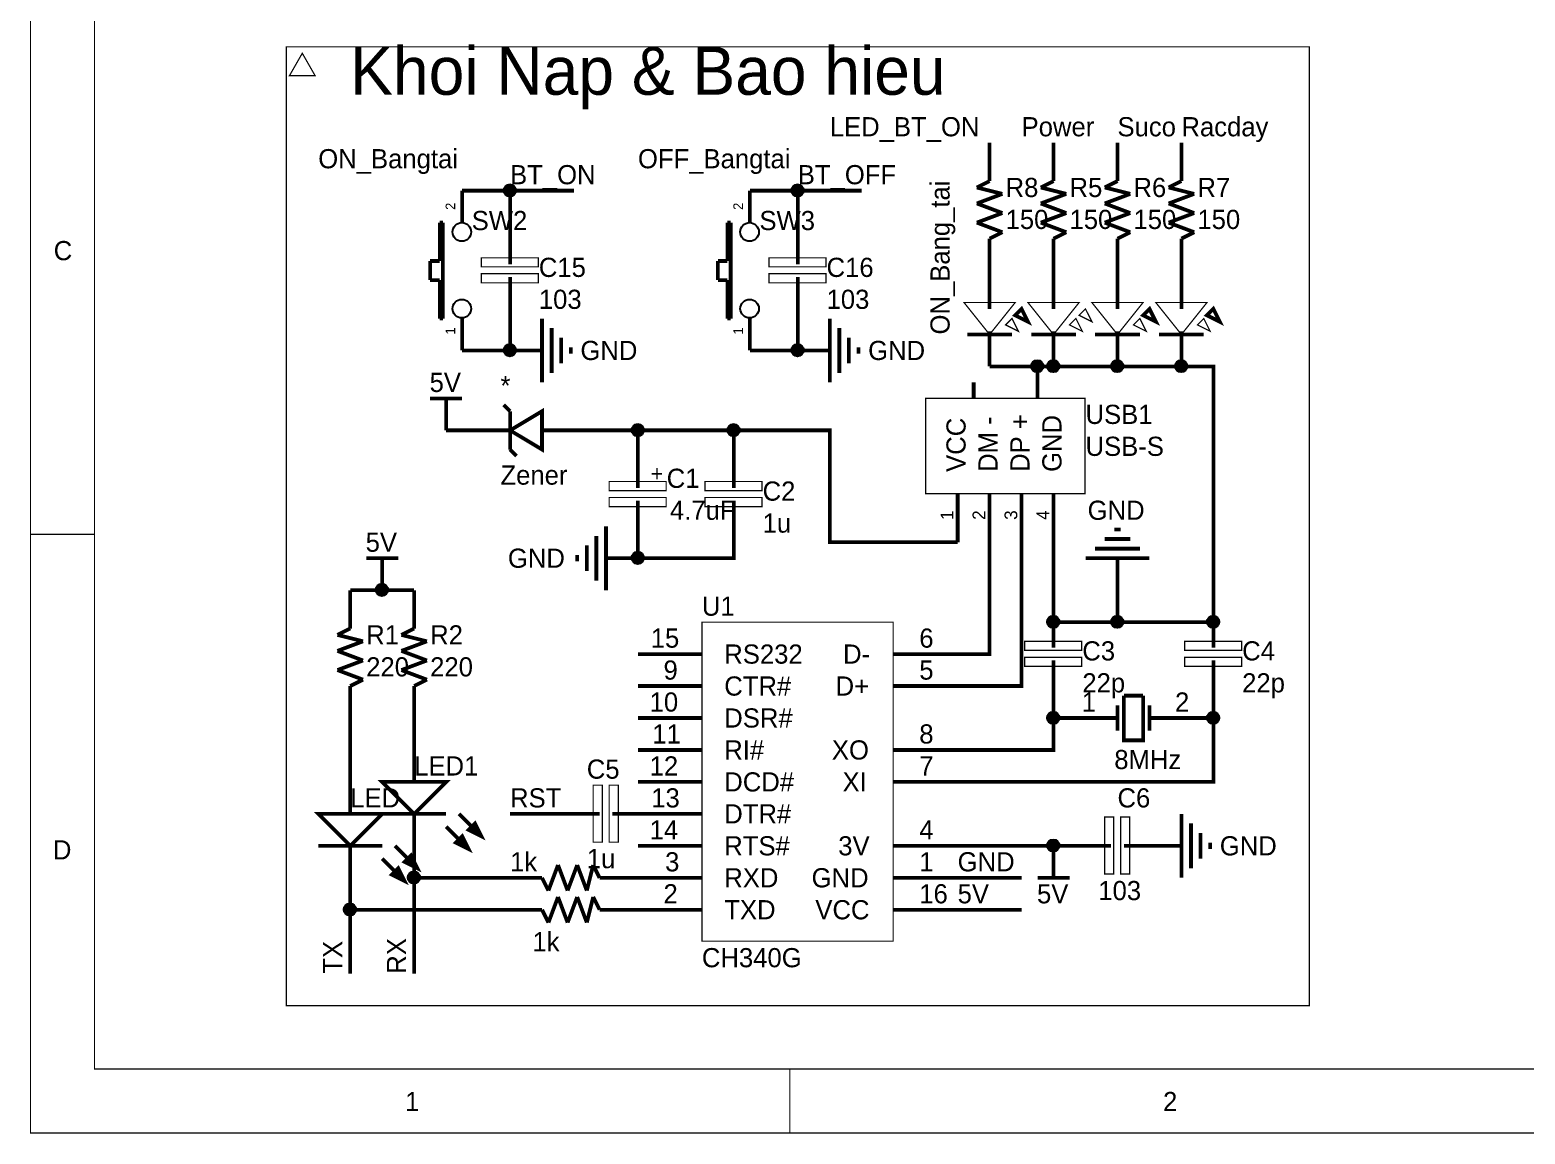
# Model space of a CAD drawing. Header units: millimetres. Extents: x 0 to 9.5, y 0 to 7.5.
# Drawn here: x -0.002 to 4.675, y -0.002 to 3.453 of the extents above; entities that cross this region are included whole.
import ezdxf

# ---------------------------------------------------------------- set-up
doc = ezdxf.new("R2010")
doc.units = ezdxf.units.MM
doc.header["$MEASUREMENT"] = 0
doc.layers.add('Sheet', color=255, linetype='Continuous')

msp = doc.modelspace()

# ---------------------------------------------------------------- linework, layer by layer
at = {"layer": 'Sheet'}
for points, const_width in [([(0, 7.5), (9.4983, 7.5), (9.4983, 0.0017), (0, 0.0017), (0, 7.5)], 0.0039), ([(0.2, 7.3), (9.2983, 7.3), (9.2983, 0.2017), (0.2, 0.2017), (0.2, 7.3)], 0.0039), ([(3, 3), (3, 3.1)], 0.0118), ([(3.2, 3), (3.2, 3.1)], 0.0118), ([(3.4, 3), (3.4, 3.1)], 0.0118), ([(3.6, 3), (3.6, 3.1)], 0.0118), ([(3, 3), (3, 2.98)], 0.0118), ([(3.2, 3), (3.2, 2.98)], 0.0118), ([(3.4, 3), (3.4, 2.98)], 0.0118), ([(3.6, 3), (3.6, 2.98)], 0.0118), ([(1.35, 2.85), (1.35, 2.95)], 0.0118), ([(1.5, 2.8), (1.5, 2.95), (1.35, 2.95)], 0.0118), ([(1.5, 2.95), (1.7, 2.95)], 0.0118), ([(2.25, 2.85), (2.25, 2.95)], 0.0118), ([(2.4, 2.8), (2.4, 2.95), (2.25, 2.95)], 0.0118), ([(2.4, 2.95), (2.6, 2.95)], 0.0118), ([(2.96, 2.96), (3, 2.98)], 0.0118), ([(2.96, 2.96), (3.04, 2.94)], 0.0118), ([(3.16, 2.96), (3.2, 2.98)], 0.0118), ([(3.16, 2.96), (3.24, 2.94)], 0.0118), ([(3.36, 2.96), (3.4, 2.98)], 0.0118), ([(3.36, 2.96), (3.44, 2.94)], 0.0118), ([(3.56, 2.96), (3.6, 2.98)], 0.0118), ([(3.56, 2.96), (3.64, 2.94)], 0.0118), ([(2.96, 2.91), (3.04, 2.94)], 0.0118), ([(3.04, 2.88), (2.96, 2.91)], 0.0118), ([(3.16, 2.91), (3.24, 2.94)], 0.0118), ([(3.24, 2.88), (3.16, 2.91)], 0.0118), ([(3.36, 2.91), (3.44, 2.94)], 0.0118), ([(3.44, 2.88), (3.36, 2.91)], 0.0118), ([(3.56, 2.91), (3.64, 2.94)], 0.0118), ([(3.64, 2.88), (3.56, 2.91)], 0.0118), ([(1.29, 2.85), (1.28, 2.85)], 0.0118), ([(1.28, 2.85), (1.28, 2.73)], 0.0118), ([(1.29, 2.55), (1.29, 2.85)], 0.0118), ([(2.19, 2.85), (2.18, 2.85)], 0.0118), ([(2.18, 2.85), (2.18, 2.73)], 0.0118), ([(2.19, 2.55), (2.19, 2.85)], 0.0118), ([(3.04, 2.88), (2.96, 2.85)], 0.0118), ([(3.04, 2.82), (2.96, 2.85)], 0.0118), ([(3.24, 2.88), (3.16, 2.85)], 0.0118), ([(3.24, 2.82), (3.16, 2.85)], 0.0118), ([(3.44, 2.88), (3.36, 2.85)], 0.0118), ([(3.44, 2.82), (3.36, 2.85)], 0.0118), ([(3.64, 2.88), (3.56, 2.85)], 0.0118), ([(3.64, 2.82), (3.56, 2.85)], 0.0118), ([(3.04, 2.82), (3, 2.8)], 0.0118), ([(3.24, 2.82), (3.2, 2.8)], 0.0118), ([(3.44, 2.82), (3.4, 2.8)], 0.0118), ([(3.64, 2.82), (3.6, 2.8)], 0.0118), ([(1.5, 2.75), (1.5, 2.8)], 0.0118), ([(2.4, 2.75), (2.4, 2.8)], 0.0118), ([(3, 2.8), (3, 2.7)], 0.0118), ([(3, 2.78), (3, 2.8)], 0.0118), ([(3.2, 2.8), (3.2, 2.7)], 0.0118), ([(3.2, 2.78), (3.2, 2.8)], 0.0118), ([(3.4, 2.8), (3.4, 2.7)], 0.0118), ([(3.4, 2.78), (3.4, 2.8)], 0.0118), ([(3.6, 2.8), (3.6, 2.7)], 0.0118), ([(3.6, 2.78), (3.6, 2.8)], 0.0118), ([(1.28, 2.73), (1.25, 2.73)], 0.0118), ([(1.25, 2.73), (1.25, 2.67)], 0.0118), ([(1.41, 2.74), (1.5883, 2.74), (1.5883, 2.7117), (1.41, 2.7117), (1.41, 2.74)], 0.0039), ([(1.5, 2.72), (1.5, 2.75)], 0.0118), ([(2.18, 2.73), (2.15, 2.73)], 0.0118), ([(2.15, 2.73), (2.15, 2.67)], 0.0118), ([(2.31, 2.74), (2.4883, 2.74), (2.4883, 2.7117), (2.31, 2.7117), (2.31, 2.74)], 0.0039), ([(2.4, 2.72), (2.4, 2.75)], 0.0118), ([(1.25, 2.67), (1.28, 2.67)], 0.0118), ([(1.28, 2.67), (1.28, 2.55)], 0.0118), ([(1.41, 2.69), (1.5883, 2.69), (1.5883, 2.6617), (1.41, 2.6617), (1.41, 2.69)], 0.0039), ([(1.5, 2.65), (1.5, 2.68)], 0.0118), ([(2.15, 2.67), (2.18, 2.67)], 0.0118), ([(2.18, 2.67), (2.18, 2.55)], 0.0118), ([(2.31, 2.69), (2.4883, 2.69), (2.4883, 2.6617), (2.31, 2.6617), (2.31, 2.69)], 0.0039), ([(2.4, 2.65), (2.4, 2.68)], 0.0118), ([(3, 2.6), (3, 2.7)], 0.0118), ([(3.2, 2.6), (3.2, 2.7)], 0.0118), ([(3.4, 2.6), (3.4, 2.7)], 0.0118), ([(3.6, 2.6), (3.6, 2.7)], 0.0118), ([(1.5, 2.65), (1.5, 2.6)], 0.0118), ([(2.4, 2.65), (2.4, 2.6)], 0.0118), ([(1.5, 2.6), (1.5, 2.45), (1.35, 2.45)], 0.0118), ([(2.4, 2.6), (2.4, 2.45), (2.25, 2.45)], 0.0118), ([(3, 2.58), (3, 2.61)], 0.0118), ([(3.2, 2.58), (3.2, 2.61)], 0.0118), ([(3.4, 2.58), (3.4, 2.61)], 0.0118), ([(3.6, 2.58), (3.6, 2.61)], 0.0118), ([(1.28, 2.55), (1.29, 2.55)], 0.0118), ([(1.35, 2.55), (1.35, 2.45)], 0.0118), ([(1.6, 2.55), (1.6, 2.35)], 0.0118), ([(1.63, 2.52), (1.63, 2.38)], 0.0118), ([(2.18, 2.55), (2.19, 2.55)], 0.0118), ([(2.25, 2.55), (2.25, 2.45)], 0.0118), ([(2.5, 2.55), (2.5, 2.35)], 0.0118), ([(2.53, 2.52), (2.53, 2.38)], 0.0118), ([(1.66, 2.49), (1.66, 2.41)], 0.0118), ([(2.56, 2.49), (2.56, 2.41)], 0.0118), ([(2.93, 2.5), (3.07, 2.5)], 0.0118), ([(3, 2.49), (3, 2.51)], 0.0118), ([(3, 2.5), (3, 2.4)], 0.0118), ([(3.13, 2.5), (3.27, 2.5)], 0.0118), ([(3.2, 2.49), (3.2, 2.51)], 0.0118), ([(3.2, 2.5), (3.2, 2.4)], 0.0118), ([(3.33, 2.5), (3.47, 2.5)], 0.0118), ([(3.4, 2.49), (3.4, 2.51)], 0.0118), ([(3.4, 2.5), (3.4, 2.4)], 0.0118), ([(3.53, 2.5), (3.67, 2.5)], 0.0118), ([(3.6, 2.49), (3.6, 2.51)], 0.0118), ([(3.6, 2.5), (3.6, 2.4)], 0.0118), ([(1.5, 2.45), (1.6, 2.45)], 0.0118), ([(1.69, 2.46), (1.69, 2.44)], 0.0118), ([(2.4, 2.45), (2.5, 2.45)], 0.0118), ([(2.59, 2.46), (2.59, 2.44)], 0.0118), ([(3, 2.4), (3.15, 2.4)], 0.0118), ([(3.15, 2.35), (3.15, 2.4), (3.2, 2.4), (3.4, 2.4), (3.6, 2.4), (3.7, 2.4), (3.7, 1.6), (3.4, 1.6), (3.2, 1.6), (3.2, 1.85)], 0.0118), ([(2.95, 2.3), (2.95, 2.35)], 0.0118), ([(3.15, 2.3), (3.15, 2.35)], 0.0118), ([(1.25, 2.3), (1.35, 2.3)], 0.0118), ([(1.3, 2.2), (1.3, 2.3)], 0.0118), ([(2.8, 2.3), (3.2983, 2.3), (3.2983, 2.0016), (2.8, 2.0016), (2.8, 2.3)], 0.0039), ([(1.5, 2.26), (1.48, 2.28)], 0.0118), ([(1.5, 2.14), (1.5, 2.26)], 0.0118), ([(1.3, 2.2), (1.4, 2.2)], 0.0118), ([(1.5, 2.2), (1.4, 2.2)], 0.0118), ([(1.6, 2.2), (1.7, 2.2)], 0.0118), ([(2.2, 2.2), (1.9, 2.2), (1.7, 2.2)], 0.0118), ([(1.9, 2.1), (1.9, 2.2)], 0.0118), ([(2.2, 2.2), (2.2, 2.1)], 0.0118), ([(2.2, 2.2), (2.5, 2.2), (2.5, 1.85), (2.9, 1.85)], 0.0118), ([(1.5, 2.14), (1.52, 2.12)], 0.0118), ([(1.9, 2.05), (1.9, 2.1)], 0.0118), ([(2.2, 2.05), (2.2, 2.1)], 0.0118), ([(1.81, 2.04), (1.9883, 2.04), (1.9883, 2.0117), (1.81, 2.0117), (1.81, 2.04)], 0.0039), ([(1.9, 2.05), (1.9, 2.02)], 0.0118), ([(2.11, 2.04), (2.2883, 2.04), (2.2883, 2.0117), (2.11, 2.0117), (2.11, 2.04)], 0.0039), ([(2.2, 2.02), (2.2, 2.05)], 0.0118), ([(1.81, 1.99), (1.9883, 1.99), (1.9883, 1.9616), (1.81, 1.9616), (1.81, 1.99)], 0.0039), ([(1.9, 1.98), (1.9, 1.95)], 0.0118), ([(2.11, 1.99), (2.2883, 1.99), (2.2883, 1.9616), (2.11, 1.9616), (2.11, 1.99)], 0.0039), ([(2.2, 1.95), (2.2, 1.98)], 0.0118), ([(2.9, 2), (2.9, 1.85)], 0.0118), ([(3, 2), (3, 1.85)], 0.0118), ([(3.1, 2), (3.1, 1.85)], 0.0118), ([(3.2, 2), (3.2, 1.85)], 0.0118), ([(1.9, 1.95), (1.9, 1.9)], 0.0118), ([(2.2, 1.95), (2.2, 1.9)], 0.0118), ([(0.2, 1.875), (0, 1.875)], 0.0039), ([(1.77, 1.87), (1.77, 1.73)], 0.0118), ([(1.8, 1.9), (1.8, 1.7)], 0.0118), ([(1.9, 1.9), (1.9, 1.8), (2.2, 1.8), (2.2, 1.9)], 0.0118), ([(3.39, 1.89), (3.41, 1.89)], 0.0118), ([(1.74, 1.84), (1.74, 1.76)], 0.0118), ([(2.9, 1.4), (3.1, 1.4), (3.1, 1.85)], 0.0118), ([(2.9, 1.5), (3, 1.5), (3, 1.85)], 0.0118), ([(3.33, 1.83), (3.47, 1.83)], 0.0118), ([(3.36, 1.86), (3.44, 1.86)], 0.0118), ([(1.05, 1.8), (1.15, 1.8)], 0.0118), ([(1.1, 1.7), (1.1, 1.8)], 0.0118), ([(1.71, 1.81), (1.71, 1.79)], 0.0118), ([(1.9, 1.8), (1.8, 1.8)], 0.0118), ([(3.3, 1.8), (3.5, 1.8)], 0.0118), ([(3.4, 1.7), (3.4, 1.8)], 0.0118), ([(1, 1.6), (1, 1.7)], 0.0118), ([(1.2, 1.7), (1.1, 1.7), (1, 1.7)], 0.0118), ([(1.2, 1.6), (1.2, 1.7)], 0.0118), ([(3.4, 1.7), (3.4, 1.6)], 0.0118), ([(1, 1.6), (1, 1.58)], 0.0118), ([(1.2, 1.6), (1.2, 1.58)], 0.0118), ([(2.1, 1.6), (2.6983, 1.6), (2.6983, 0.6017), (2.1, 0.6017), (2.1, 1.6)], 0.0039), ([(3.2, 1.55), (3.2, 1.6)], 0.0118), ([(3.7, 1.55), (3.7, 1.6)], 0.0118), ([(0.96, 1.56), (1, 1.58)], 0.0118), ([(0.96, 1.56), (1.04, 1.54)], 0.0118), ([(0.96, 1.51), (1.04, 1.54)], 0.0118), ([(1.16, 1.56), (1.2, 1.58)], 0.0118), ([(1.16, 1.56), (1.24, 1.54)], 0.0118), ([(1.16, 1.51), (1.24, 1.54)], 0.0118), ([(3.2, 1.52), (3.2, 1.55)], 0.0118), ([(3.7, 1.52), (3.7, 1.55)], 0.0118), ([(1.04, 1.48), (0.96, 1.51)], 0.0118), ([(1.24, 1.48), (1.16, 1.51)], 0.0118), ([(2.1, 1.5), (1.9, 1.5)], 0.0118), ([(2.7, 1.5), (2.9, 1.5)], 0.0118), ([(3.11, 1.54), (3.2883, 1.54), (3.2883, 1.5116), (3.11, 1.5116), (3.11, 1.54)], 0.0039), ([(3.61, 1.54), (3.7883, 1.54), (3.7883, 1.5116), (3.61, 1.5116), (3.61, 1.54)], 0.0039), ([(1.04, 1.48), (0.96, 1.45)], 0.0118), ([(1.04, 1.42), (0.96, 1.45)], 0.0118), ([(1.24, 1.48), (1.16, 1.45)], 0.0118), ([(1.24, 1.42), (1.16, 1.45)], 0.0118), ([(3.11, 1.49), (3.2883, 1.49), (3.2883, 1.4617), (3.11, 1.4617), (3.11, 1.49)], 0.0039), ([(3.2, 1.45), (3.2, 1.48)], 0.0118), ([(3.2, 1.45), (3.2, 1.4)], 0.0118), ([(3.61, 1.49), (3.7883, 1.49), (3.7883, 1.4617), (3.61, 1.4617), (3.61, 1.49)], 0.0039), ([(3.7, 1.45), (3.7, 1.48)], 0.0118), ([(3.7, 1.45), (3.7, 1.4)], 0.0118), ([(1.04, 1.42), (1, 1.4)], 0.0118), ([(1, 1.4), (1, 1.3)], 0.0118), ([(1, 1.38), (1, 1.4)], 0.0118), ([(1.24, 1.42), (1.2, 1.4)], 0.0118), ([(1.2, 1.4), (1.2, 1.3)], 0.0118), ([(1.2, 1.38), (1.2, 1.4)], 0.0118), ([(2.1, 1.4), (1.9, 1.4)], 0.0118), ([(2.7, 1.4), (2.9, 1.4)], 0.0118), ([(3.2, 1.4), (3.2, 1.3), (3.2, 1.2), (2.9, 1.2)], 0.0118), ([(2.9, 1.1), (3.7, 1.1), (3.7, 1.3), (3.7, 1.4)], 0.0118), ([(3.42, 1.37), (3.48, 1.37)], 0.0118), ([(3.48, 1.37), (3.48, 1.23), (3.42, 1.23), (3.42, 1.37)], 0.0118), ([(3.4, 1.34), (3.4, 1.26)], 0.0118), ([(3.5, 1.34), (3.5, 1.26)], 0.0118), ([(1, 1.3), (1, 1.2)], 0.0118), ([(1.2, 1.1), (1.2, 1.3)], 0.0118), ([(2.1, 1.3), (1.9, 1.3)], 0.0118), ([(3.4, 1.3), (3.2, 1.3)], 0.0118), ([(3.5, 1.3), (3.7, 1.3)], 0.0118), ([(1, 1), (1, 1.2)], 0.0118), ([(2.1, 1.2), (1.9, 1.2)], 0.0118), ([(2.7, 1.2), (2.9, 1.2)], 0.0118), ([(1.76, 1.09), (1.7883, 1.09), (1.7883, 0.9116), (1.76, 0.9116), (1.76, 1.09)], 0.0039), ([(1.81, 1.09), (1.8384, 1.09), (1.8384, 0.9116), (1.81, 0.9116), (1.81, 1.09)], 0.0039), ([(2.1, 1.1), (1.9, 1.1)], 0.0118), ([(2.7, 1.1), (2.9, 1.1)], 0.0118), ([(1.3, 1), (1.1, 1)], 0.0118), ([(1.2, 1), (1.2, 0.8)], 0.0118), ([(1.34, 1), (1.41, 0.93)], 0.0118), ([(1.7, 1), (1.5, 1)], 0.0118), ([(1.75, 1), (1.7, 1)], 0.0118), ([(1.78, 1), (1.75, 1)], 0.0118), ([(1.85, 1), (1.82, 1)], 0.0118), ([(1.85, 1), (1.9, 1)], 0.0118), ([(2.1, 1), (1.9, 1)], 0.0118), ([(3.36, 0.99), (3.3883, 0.99), (3.3883, 0.8117), (3.36, 0.8117), (3.36, 0.99)], 0.0039), ([(3.41, 0.99), (3.4384, 0.99), (3.4384, 0.8117), (3.41, 0.8117), (3.41, 0.99)], 0.0039), ([(3.6, 1), (3.6, 0.8)], 0.0118), ([(1.3, 0.96), (1.37, 0.89)], 0.0118), ([(3.63, 0.97), (3.63, 0.83)], 0.0118), ([(3.66, 0.94), (3.66, 0.86)], 0.0118), ([(1.1, 0.9), (0.9, 0.9)], 0.0118), ([(1, 0.9), (1, 0.7)], 0.0118), ([(1.14, 0.9), (1.21, 0.83)], 0.0118), ([(2.1, 0.9), (1.9, 0.9)], 0.0118), ([(2.7, 0.9), (2.9, 0.9)], 0.0118), ([(2.9, 0.9), (3.2, 0.9), (3.3, 0.9)], 0.0118), ([(3.2, 0.9), (3.2, 0.8)], 0.0118), ([(3.35, 0.9), (3.3, 0.9)], 0.0118), ([(3.35, 0.9), (3.38, 0.9)], 0.0118), ([(3.42, 0.9), (3.45, 0.9)], 0.0118), ([(3.45, 0.9), (3.5, 0.9)], 0.0118), ([(3.5, 0.9), (3.6, 0.9)], 0.0118), ([(3.69, 0.91), (3.69, 0.89)], 0.0118), ([(1.1, 0.86), (1.17, 0.79)], 0.0118), ([(1.62, 0.76), (1.65, 0.84)], 0.0118), ([(1.68, 0.76), (1.65, 0.84)], 0.0118), ([(1.68, 0.76), (1.71, 0.84)], 0.0118), ([(1.71, 0.84), (1.74, 0.76)], 0.0118), ([(1.76, 0.84), (1.74, 0.76)], 0.0118), ([(1.76, 0.84), (1.78, 0.8)], 0.0118), ([(1.5, 0.8), (1.2, 0.8), (1.2, 0.5)], 0.0118), ([(1.6, 0.8), (1.5, 0.8)], 0.0118), ([(1.58, 0.8), (1.6, 0.8)], 0.0118), ([(1.62, 0.76), (1.6, 0.8)], 0.0118), ([(1.8, 0.8), (1.78, 0.8)], 0.0118), ([(1.8, 0.8), (1.9, 0.8)], 0.0118), ([(2.1, 0.8), (1.9, 0.8)], 0.0118), ([(2.7, 0.8), (2.9, 0.8)], 0.0118), ([(2.9, 0.8), (3.1, 0.8)], 0.0118), ([(3.15, 0.8), (3.25, 0.8)], 0.0118), ([(1.5, 0.7), (1, 0.7), (1, 0.5)], 0.0118), ([(1.6, 0.7), (1.5, 0.7)], 0.0118), ([(1.58, 0.7), (1.6, 0.7)], 0.0118), ([(1.62, 0.66), (1.6, 0.7)], 0.0118), ([(1.62, 0.66), (1.65, 0.74)], 0.0118), ([(1.68, 0.66), (1.65, 0.74)], 0.0118), ([(1.68, 0.66), (1.71, 0.74)], 0.0118), ([(1.71, 0.74), (1.74, 0.66)], 0.0118), ([(1.76, 0.74), (1.74, 0.66)], 0.0118), ([(1.76, 0.74), (1.78, 0.7)], 0.0118), ([(1.8, 0.7), (1.78, 0.7)], 0.0118), ([(1.8, 0.7), (1.9, 0.7)], 0.0118), ([(2.1, 0.7), (1.9, 0.7)], 0.0118), ([(2.7, 0.7), (2.9, 0.7)], 0.0118), ([(2.9, 0.7), (3.1, 0.7)], 0.0118), ([(2.375, 0.2), (2.375, 0)], 0.0039)]:
    msp.add_lwpolyline(points, dxfattribs=dict(at, const_width=const_width))
for points, const_width in [([(4, 0.4), (0.8, 0.4), (0.8, 3.4), (4, 3.4), (4, 0.4)], 0.0039), ([(0.8, 3.4), (4, 3.4), (4, 0.4), (0.8, 0.4), (0.8, 3.4)], 0.0039), ([(0.81, 3.31), (0.89, 3.31), (0.85, 3.38), (0.81, 3.31)], 0.0039), ([(3, 2.5), (2.92, 2.6), (3.08, 2.6), (3, 2.5)], 0.0039), ([(2.92, 2.6), (3.08, 2.6), (3, 2.5), (2.92, 2.6)], 0.0039), ([(3.12, 2.54), (3.08, 2.56), (3.1, 2.58), (3.12, 2.54)], 0.0118), ([(3.08, 2.56), (3.1, 2.58), (3.12, 2.54), (3.08, 2.56)], 0.0039), ([(3.2, 2.5), (3.12, 2.6), (3.28, 2.6), (3.2, 2.5)], 0.0039), ([(3.12, 2.6), (3.28, 2.6), (3.2, 2.5), (3.12, 2.6)], 0.0039), ([(3.32, 2.54), (3.28, 2.56), (3.3, 2.58), (3.32, 2.54)], 0.0039), ([(3.28, 2.56), (3.3, 2.58), (3.32, 2.54), (3.28, 2.56)], 0.0039), ([(3.4, 2.5), (3.32, 2.6), (3.48, 2.6), (3.4, 2.5)], 0.0039), ([(3.32, 2.6), (3.48, 2.6), (3.4, 2.5), (3.32, 2.6)], 0.0039), ([(3.52, 2.54), (3.48, 2.56), (3.5, 2.58), (3.52, 2.54)], 0.0118), ([(3.48, 2.56), (3.5, 2.58), (3.52, 2.54), (3.48, 2.56)], 0.0039), ([(3.6, 2.5), (3.52, 2.6), (3.68, 2.6), (3.6, 2.5)], 0.0039), ([(3.52, 2.6), (3.68, 2.6), (3.6, 2.5), (3.52, 2.6)], 0.0039), ([(3.72, 2.54), (3.68, 2.56), (3.7, 2.58), (3.72, 2.54)], 0.0118), ([(3.68, 2.56), (3.7, 2.58), (3.72, 2.54), (3.68, 2.56)], 0.0039), ([(3.09, 2.51), (3.05, 2.53), (3.07, 2.55), (3.09, 2.51)], 0.0039), ([(3.05, 2.53), (3.07, 2.55), (3.09, 2.51), (3.05, 2.53)], 0.0039), ([(3.29, 2.51), (3.25, 2.53), (3.27, 2.55), (3.29, 2.51)], 0.0039), ([(3.25, 2.53), (3.27, 2.55), (3.29, 2.51), (3.25, 2.53)], 0.0039), ([(3.49, 2.51), (3.45, 2.53), (3.47, 2.55), (3.49, 2.51)], 0.0039), ([(3.45, 2.53), (3.47, 2.55), (3.49, 2.51), (3.45, 2.53)], 0.0039), ([(3.69, 2.51), (3.65, 2.53), (3.67, 2.55), (3.69, 2.51)], 0.0039), ([(3.65, 2.53), (3.67, 2.55), (3.69, 2.51), (3.65, 2.53)], 0.0039), ([(1.6, 2.14), (1.5, 2.2), (1.6, 2.26), (1.6, 2.14)], 0.0118), ([(1.6, 2.26), (1.5, 2.2), (1.6, 2.14), (1.6, 2.26)], 0.0118), ([(1.2, 1), (1.1, 1.1), (1.3, 1.1), (1.2, 1)], 0.0118), ([(1.1, 1.1), (1.2, 1), (1.3, 1.1), (1.1, 1.1)], 0.0118), ([(1, 0.9), (0.9, 1), (1.1, 1), (1, 0.9)], 0.0118), ([(0.9, 1), (1, 0.9), (1.1, 1), (0.9, 1)], 0.0118), ([(1.37, 0.89), (1.33, 0.91), (1.35, 0.93), (1.37, 0.89)], 0.0118), ([(1.37, 0.89), (1.35, 0.93), (1.33, 0.91), (1.37, 0.89)], 0.0118), ([(1.41, 0.93), (1.37, 0.95), (1.39, 0.97), (1.41, 0.93)], 0.0118), ([(1.41, 0.93), (1.39, 0.97), (1.37, 0.95), (1.41, 0.93)], 0.0118), ([(1.21, 0.83), (1.17, 0.85), (1.19, 0.87), (1.21, 0.83)], 0.0118), ([(1.21, 0.83), (1.19, 0.87), (1.17, 0.85), (1.21, 0.83)], 0.0118), ([(1.17, 0.79), (1.13, 0.81), (1.15, 0.83), (1.17, 0.79)], 0.0118), ([(1.17, 0.79), (1.15, 0.83), (1.13, 0.81), (1.17, 0.79)], 0.0118)]:
    msp.add_lwpolyline(points, close=True, dxfattribs=dict(at, const_width=const_width))
at = {"layer": 'Sheet', "const_width": 0.02}
for points in [[(1.49, 2.95, 1), (1.51, 2.95, 1)], [(2.39, 2.95, 1), (2.41, 2.95, 1)], [(1.49, 2.45, 1), (1.51, 2.45, 1)], [(2.39, 2.45, 1), (2.41, 2.45, 1)], [(3.14, 2.4, 1), (3.16, 2.4, 1)], [(3.19, 2.4, 1), (3.21, 2.4, 1)], [(3.39, 2.4, 1), (3.41, 2.4, 1)], [(3.59, 2.4, 1), (3.61, 2.4, 1)], [(1.89, 2.2, 1), (1.91, 2.2, 1)], [(2.19, 2.2, 1), (2.21, 2.2, 1)], [(1.89, 1.8, 1), (1.91, 1.8, 1)], [(1.09, 1.7, 1), (1.11, 1.7, 1)], [(3.19, 1.6, 1), (3.21, 1.6, 1)], [(3.39, 1.6, 1), (3.41, 1.6, 1)], [(3.69, 1.6, 1), (3.71, 1.6, 1)], [(3.19, 1.3, 1), (3.21, 1.3, 1)], [(3.69, 1.3, 1), (3.71, 1.3, 1)], [(3.19, 0.9, 1), (3.21, 0.9, 1)], [(1.19, 0.8, 1), (1.21, 0.8, 1)], [(0.99, 0.7, 1), (1.01, 0.7, 1)]]:
    msp.add_lwpolyline(points, format="xyb", close=True, dxfattribs=at)
at = {"layer": 'Sheet'}
for centre, major_axis, ratio in [((1.4992, 2.9508), (0, 0.0192), 0.997143), ((1.4992, 2.9508), (0, 0.0192), 0.997143), ((1.4992, 2.9508), (0, 0.0192), 0.997143), ((1.4992, 2.9508), (0, 0.0192), 0.997143), ((1.4992, 2.9508), (0, 0.0192), 0.997143), ((1.4992, 2.9508), (0, 0.0192), 0.997143), ((2.3992, 2.9508), (0, 0.0192), 0.999864), ((2.3992, 2.9508), (0, 0.0192), 0.999864), ((2.3992, 2.9508), (0, 0.0192), 0.999864), ((2.3992, 2.9508), (0, 0.0192), 0.999864), ((2.3992, 2.9508), (0, 0.0192), 0.999864), ((2.3992, 2.9508), (0, 0.0192), 0.999864), ((1.3491, 2.8208), (0, 0.0292), 0.999856), ((2.2492, 2.8208), (0, 0.0292), 0.998071), ((1.3491, 2.5808), (0.0292, 0), 0.998355), ((2.2492, 2.5808), (0, 0.0291), 0.999859), ((1.4992, 2.4508), (0, 0.0192), 0.997143), ((1.4992, 2.4508), (0, 0.0192), 0.997143), ((1.4992, 2.4508), (0, 0.0192), 0.997143), ((1.4992, 2.4508), (0, 0.0192), 0.997143), ((2.3992, 2.4508), (0, 0.0192), 0.999864), ((2.3992, 2.4508), (0, 0.0192), 0.999864), ((2.3992, 2.4508), (0, 0.0192), 0.999864), ((2.3992, 2.4508), (0, 0.0192), 0.999864), ((3.1492, 2.4009), (0, 0.0192), 0.999859), ((3.1492, 2.4009), (0, 0.0192), 0.999859), ((3.1492, 2.4009), (0, 0.0192), 0.999859), ((3.1492, 2.4009), (0, 0.0192), 0.999859), ((3.1992, 2.4009), (0, 0.0192), 0.999864), ((3.1992, 2.4009), (0, 0.0192), 0.999864), ((3.1992, 2.4009), (0, 0.0192), 0.999864), ((3.1992, 2.4009), (0, 0.0192), 0.999864), ((3.1992, 2.4009), (0, 0.0192), 0.999864), ((3.3992, 2.4009), (0, 0.0192), 0.999864), ((3.3992, 2.4009), (0, 0.0192), 0.999864), ((3.3992, 2.4009), (0, 0.0192), 0.999864), ((3.3992, 2.4009), (0, 0.0192), 0.999864), ((3.3992, 2.4009), (0, 0.0192), 0.999864), ((3.5992, 2.4009), (0, 0.0192), 0.999864), ((3.5992, 2.4009), (0, 0.0192), 0.999864), ((3.5992, 2.4009), (0, 0.0192), 0.999864), ((3.5992, 2.4009), (0, 0.0192), 0.999864), ((3.5992, 2.4009), (0, 0.0192), 0.999864), ((1.8992, 2.2008), (0, 0.0192), 0.997148), ((1.8992, 2.2008), (0, 0.0192), 0.997148), ((1.8992, 2.2008), (0, 0.0192), 0.997148), ((1.8992, 2.2008), (0, 0.0192), 0.997148), ((2.1992, 2.2008), (0, 0.0192), 0.999859), ((2.1992, 2.2008), (0, 0.0192), 0.999859), ((2.1992, 2.2008), (0, 0.0192), 0.999859), ((2.1992, 2.2008), (0, 0.0192), 0.999859), ((2.1992, 2.2008), (0, 0.0192), 0.999859), ((2.1992, 2.2008), (0, 0.0192), 0.999859), ((1.8992, 1.8008), (0, 0.0191), 0.999869), ((1.8992, 1.8008), (0, 0.0191), 0.999869), ((1.8992, 1.8008), (0, 0.0191), 0.999869), ((1.8992, 1.8008), (0, 0.0191), 0.999869), ((1.0992, 1.7008), (0, 0.0192), 0.997143), ((1.0992, 1.7008), (0, 0.0192), 0.997143), ((1.0992, 1.7008), (0, 0.0192), 0.997143), ((1.0992, 1.7008), (0, 0.0192), 0.997143), ((3.1992, 1.6009), (0, 0.0192), 0.999864), ((3.1992, 1.6009), (0, 0.0192), 0.999864), ((3.1992, 1.6009), (0, 0.0192), 0.999864), ((3.1992, 1.6009), (0, 0.0192), 0.999864), ((3.1992, 1.6009), (0, 0.0192), 0.999864), ((3.3992, 1.6009), (0, 0.0192), 0.999864), ((3.3992, 1.6009), (0, 0.0192), 0.999864), ((3.3992, 1.6009), (0, 0.0192), 0.999864), ((3.3992, 1.6009), (0, 0.0192), 0.999864), ((3.6991, 1.6009), (0, 0.0192), 0.999864), ((3.6991, 1.6009), (0, 0.0192), 0.999864), ((3.6991, 1.6009), (0, 0.0192), 0.999864), ((3.6991, 1.6009), (0, 0.0192), 0.999864), ((3.6991, 1.6009), (0, 0.0192), 0.999864), ((3.1992, 1.3009), (0, 0.0192), 0.999864), ((3.1992, 1.3009), (0, 0.0192), 0.999864), ((3.1992, 1.3009), (0, 0.0192), 0.999864), ((3.1992, 1.3009), (0, 0.0192), 0.999864), ((3.1992, 1.3009), (0, 0.0192), 0.999864), ((3.6991, 1.3009), (0, 0.0192), 0.999864), ((3.6991, 1.3009), (0, 0.0192), 0.999864), ((3.6991, 1.3009), (0, 0.0192), 0.999864), ((3.6991, 1.3009), (0, 0.0192), 0.999864), ((3.6991, 1.3009), (0, 0.0192), 0.999864), ((3.1992, 0.9008), (0, 0.0192), 0.999864), ((3.1992, 0.9008), (0, 0.0192), 0.999864), ((3.1992, 0.9008), (0, 0.0192), 0.999864), ((3.1992, 0.9008), (0, 0.0192), 0.999864), ((1.1992, 0.8008), (0, 0.0192), 0.999864), ((1.1992, 0.8008), (0, 0.0192), 0.999864), ((1.1992, 0.8008), (0, 0.0192), 0.999864), ((1.1992, 0.8008), (0, 0.0192), 0.999864), ((1.1992, 0.8008), (0, 0.0192), 0.999864), ((0.9992, 0.7008), (0.0192, 0), 0.997414), ((0.9992, 0.7008), (0.0192, 0), 0.997414), ((0.9992, 0.7008), (0.0192, 0), 0.997414), ((0.9992, 0.7008), (0.0192, 0), 0.997414), ((0.9992, 0.7008), (0.0192, 0), 0.997414)]:
    msp.add_ellipse(centre, major_axis=major_axis, ratio=ratio, dxfattribs=at)

# ---------------------------------------------------------------- texts
for s, height, p in [('Khoi Nap & Bao hieu', 0.15, (1, 3.2501)), ('LED_BT_ON', 0.06, (2.5, 3.1201)), ('Suco', 0.06, (3.4, 3.1201)), ('Racday', 0.06, (3.6, 3.1201)), ('Power', 0.06, (3.1, 3.1201)), ('ON_Bangtai', 0.06, (0.9, 3.0201)), ('OFF_Bangtai', 0.06, (1.9, 3.0201)), ('BT_ON', 0.06, (1.5, 2.9701)), ('BT_OFF', 0.06, (2.4, 2.9701)), ('R8', 0.06, (3.05, 2.9301)), ('R5', 0.06, (3.25, 2.9301)), ('R6', 0.06, (3.45, 2.9301)), ('R7', 0.06, (3.65, 2.9301)), ('SW2', 0.06, (1.38, 2.8266)), ('SW3', 0.06, (2.28, 2.8266)), ('150', 0.06, (3.05, 2.8301)), ('150', 0.06, (3.25, 2.8301)), ('150', 0.06, (3.45, 2.8301)), ('150', 0.06, (3.65, 2.8301)), ('C', 0.06, (0.0725, 2.7325)), ('C15', 0.06, (1.59, 2.6801)), ('C16', 0.06, (2.49, 2.6801)), ('103', 0.06, (1.59, 2.5801)), ('103', 0.06, (2.49, 2.5801)), ('GND', 0.06, (1.72, 2.4201)), ('GND', 0.06, (2.62, 2.4201)), ('5V', 0.06, (1.2483, 2.3201)), ('*', 0.06, (1.47, 2.3101)), ('USB1', 0.06, (3.3, 2.2201)), ('USB-S', 0.06, (3.3, 2.1201)), ('Zener', 0.06, (1.47, 2.0301)), ('+', 0.05, (1.94, 2.0401)), ('C1', 0.06, (1.99, 2.0201)), ('C2', 0.06, (2.29, 1.9801)), ('4.7uF', 0.06, (2, 1.9201)), ('GND', 0.06, (3.3066, 1.9201)), ('1u', 0.06, (2.29, 1.8801)), ('5V', 0.06, (1.0483, 1.8201)), ('GND', 0.06, (1.4932, 1.7701)), ('U1', 0.06, (2.1, 1.6201)), ('R2', 0.06, (1.25, 1.5301)), ('R1', 0.06, (1.05, 1.5301)), ('15', 0.06, (1.94, 1.5201)), ('6', 0.06, (2.78, 1.5201)), ('RS232', 0.06, (2.17, 1.4701)), ('D-', 0.06, (2.5416, 1.4701)), ('C3', 0.06, (3.29, 1.4801)), ('C4', 0.06, (3.79, 1.4801)), ('220', 0.06, (1.05, 1.4301)), ('220', 0.06, (1.25, 1.4301)), ('9', 0.06, (1.98, 1.4201)), ('5', 0.06, (2.78, 1.4201)), ('CTR#', 0.06, (2.17, 1.3701)), ('D+', 0.06, (2.5183, 1.3701)), ('22p', 0.06, (3.29, 1.3801)), ('22p', 0.06, (3.79, 1.3801)), ('10', 0.06, (1.9366, 1.3201)), ('1', 0.06, (3.2883, 1.3201)), ('2', 0.06, (3.58, 1.3201)), ('DSR#', 0.06, (2.17, 1.2701)), ('11', 0.06, (1.945, 1.2201)), ('8', 0.06, (2.78, 1.2201)), ('RI#', 0.06, (2.17, 1.1701)), ('XO', 0.06, (2.5066, 1.1701)), ('LED1', 0.06, (1.2, 1.1201)), ('C5', 0.06, (1.74, 1.1101)), ('12', 0.06, (1.9366, 1.1201)), ('7', 0.06, (2.78, 1.1201)), ('8MHz', 0.06, (3.39, 1.1401)), ('DCD#', 0.06, (2.17, 1.0701)), ('XI', 0.06, (2.54, 1.0701)), ('LED', 0.06, (1, 1.0201)), ('RST', 0.06, (1.5, 1.0201)), ('13', 0.06, (1.9416, 1.0201)), ('C6', 0.06, (3.4, 1.0201)), ('DTR#', 0.06, (2.17, 0.9701)), ('14', 0.06, (1.9366, 0.9201)), ('4', 0.06, (2.78, 0.9201)), ('D', 0.06, (0.07, 0.8575)), ('1u', 0.06, (1.74, 0.8301)), ('RTS#', 0.06, (2.17, 0.8701)), ('3V', 0.06, (2.5266, 0.8701)), ('GND', 0.06, (3.72, 0.8701)), ('1k', 0.06, (1.5, 0.8201)), ('3', 0.06, (1.985, 0.8201)), ('1', 0.06, (2.78, 0.8201)), ('GND', 0.06, (2.9, 0.8201)), ('RXD', 0.06, (2.17, 0.7701)), ('GND', 0.06, (2.4432, 0.7701)), ('2', 0.06, (1.98, 0.7201)), ('16', 0.06, (2.78, 0.7201)), ('5V', 0.06, (2.9, 0.7201)), ('5V', 0.06, (3.1483, 0.72)), ('103', 0.06, (3.34, 0.7301)), ('TXD', 0.06, (2.17, 0.6701)), ('VCC', 0.06, (2.4549, 0.6701)), ('1k', 0.06, (1.57, 0.5701)), ('CH340G', 0.06, (2.1, 0.5201)), ('1', 0.06, (1.1717, 0.07)), ('2', 0.06, (3.5425, 0.07))]:
    msp.add_text(s, height=height, dxfattribs=at).set_placement(p)
for s, height, p in [('ON_Bang_tai', 0.06, (2.8749, 2.5)), ('2', 0.03, (1.3283, 2.89)), ('2', 0.03, (2.2283, 2.89)), ('1', 0.03, (1.3283, 2.5)), ('1', 0.03, (2.2283, 2.5)), ('DP +', 0.06, (3.1249, 2.07)), ('VCC', 0.06, (2.9249, 2.07)), ('DM -', 0.06, (3.0249, 2.07)), ('GND', 0.06, (3.2249, 2.07)), ('1', 0.04, (2.8866, 1.92)), ('2', 0.04, (2.9866, 1.92)), ('3', 0.04, (3.0866, 1.92)), ('4', 0.04, (3.1866, 1.92)), ('RX', 0.06, (1.1749, 0.5)), ('TX', 0.06, (0.9749, 0.5))]:
    msp.add_text(s, height=height, rotation=90, dxfattribs=at).set_placement(p)

doc.saveas('drawing.dxf')
